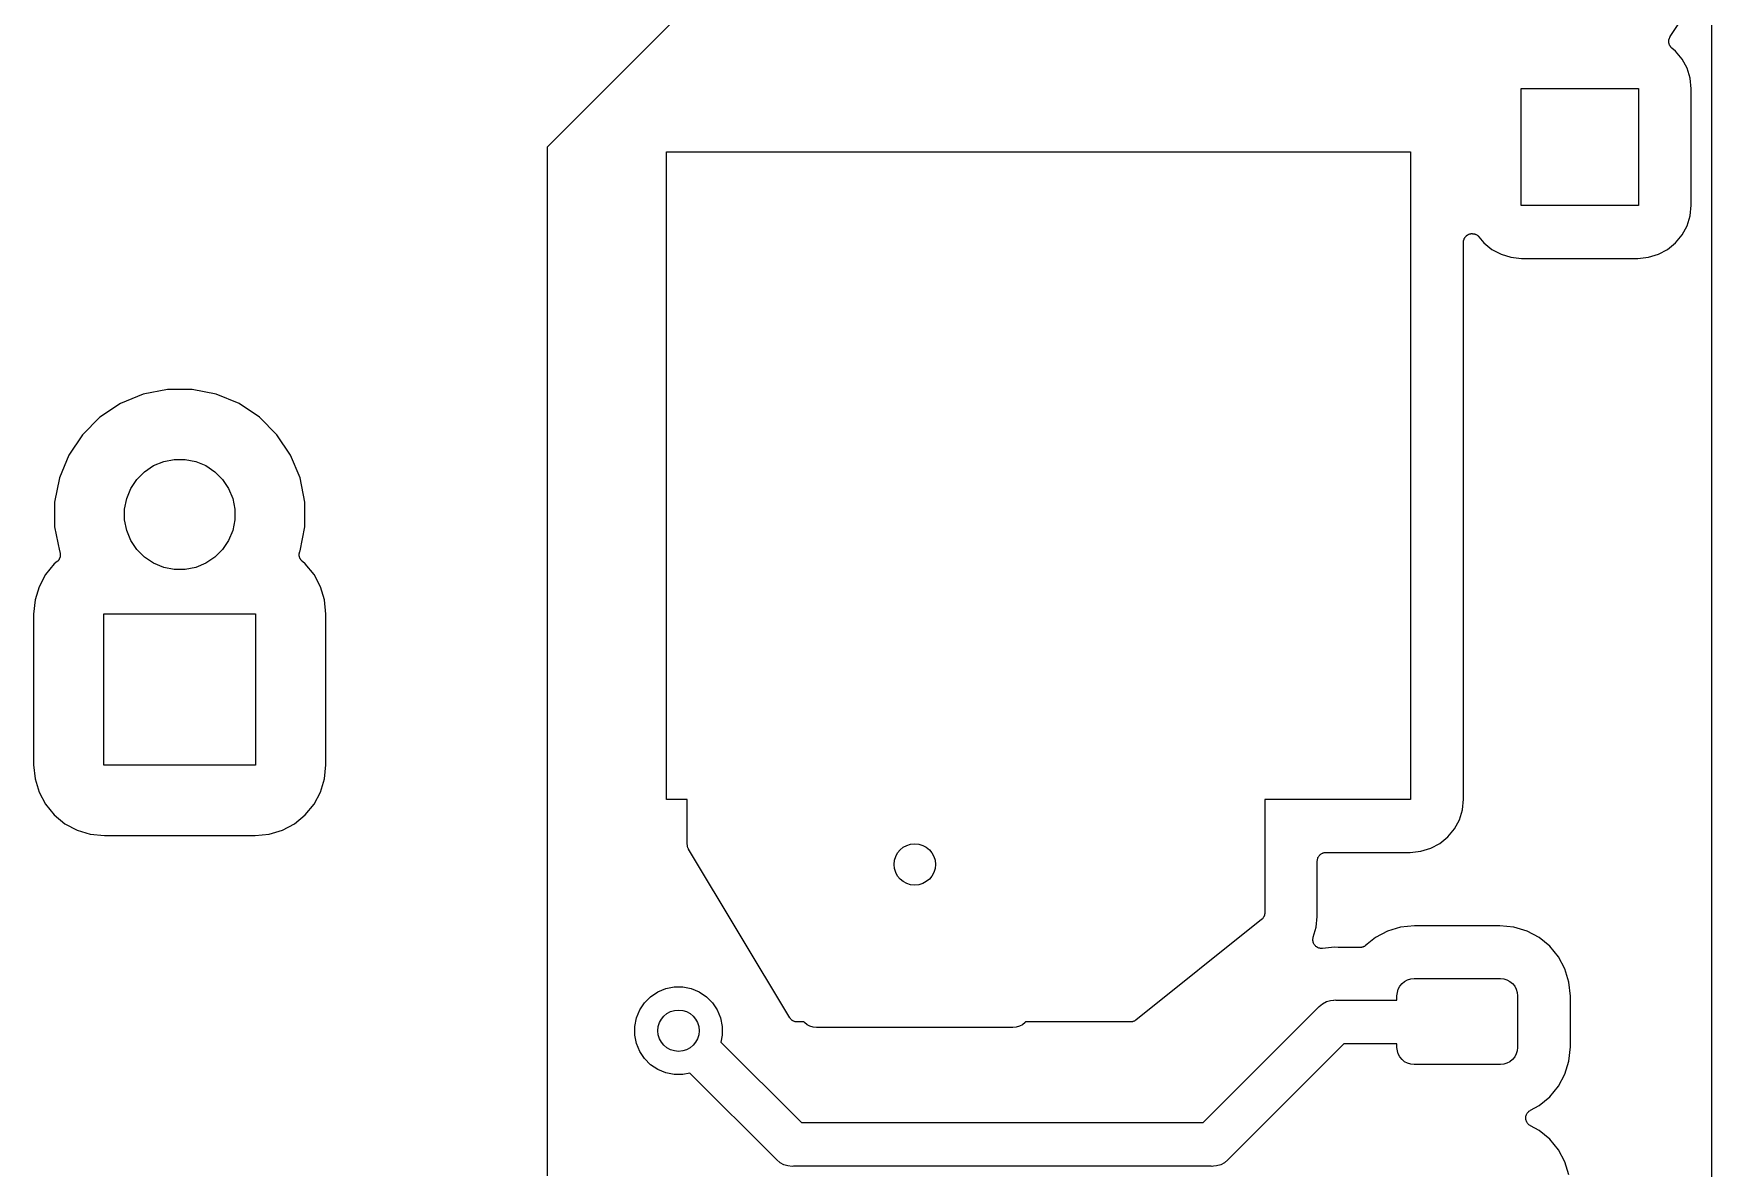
# Model space of a CAD drawing. Extents: x 122.4 to 185.8, y -118.8 to -64.3.
# Drawn here: x 161.45 to 185.81, y -99.15 to -82.68 of the extents above; entities that cross this region are included whole.
import ezdxf

# ---------------------------------------------------------------- set-up
doc = ezdxf.new("R2010")
doc.units = 0
doc.layers.add('BLACK', color=7, linetype='CONTINUOUS')

msp = doc.modelspace()

# ---------------------------------------------------------------- linework, layer by layer
at = {"layer": 'BLACK', "linetype": 'CONTINUOUS'}
for p, q in [((185.807, -66.5677), (185.807, -100.533)), ((171.196, -82.042), (168.91, -84.328)), ((185.209, -82.7242), (185.325, -82.5516)), ((185.188, -82.7878), (185.189, -82.7811)), ((185.188, -82.7944), (185.188, -82.7878)), ((185.188, -82.8001), (185.188, -82.7944)), ((185.188, -82.8059), (185.188, -82.8001)), ((185.189, -82.7811), (185.19, -82.7755)), ((185.19, -82.7698), (185.192, -82.7634)), ((185.19, -82.7755), (185.19, -82.7698)), ((185.192, -82.7634), (185.194, -82.7568)), ((185.194, -82.7568), (185.196, -82.7515)), ((185.196, -82.7515), (185.198, -82.746)), ((185.198, -82.746), (185.201, -82.7401)), ((185.201, -82.7401), (185.203, -82.734)), ((185.203, -82.734), (185.206, -82.7293)), ((185.206, -82.7293), (185.209, -82.7242)), ((185.19, -82.8124), (185.188, -82.8059)), ((185.19, -82.8191), (185.19, -82.8124)), ((185.192, -82.8246), (185.19, -82.8191)), ((185.193, -82.8302), (185.192, -82.8246)), ((185.195, -82.8364), (185.193, -82.8302)), ((185.197, -82.8428), (185.195, -82.8364)), ((185.2, -82.8479), (185.197, -82.8428)), ((185.202, -82.8532), (185.2, -82.8479)), ((185.206, -82.8588), (185.202, -82.8532)), ((185.209, -82.8648), (185.206, -82.8588)), ((185.212, -82.8692), (185.209, -82.8648)), ((185.216, -82.874), (185.212, -82.8692)), ((185.22, -82.8788), (185.216, -82.874)), ((185.224, -82.884), (185.22, -82.8788)), ((185.229, -82.8877), (185.224, -82.884)), ((185.233, -82.8918), (185.229, -82.8877)), ((185.234, -82.8929), (185.233, -82.8918)), ((185.287, -82.9366), (185.234, -82.8929)), ((185.383, -83.0526), (185.287, -82.9366)), ((185.453, -83.185), (185.383, -83.0526)), ((185.497, -83.3286), (185.453, -83.185)), ((183.046, -85.178), (183.046, -83.478)), ((183.046, -83.478), (184.746, -83.478)), ((184.746, -83.478), (184.746, -85.178)), ((185.512, -83.4842), (185.497, -83.3286)), ((185.512, -85.1718), (185.512, -83.4842)), ((168.91, -84.328), (168.91, -99.2614)), ((170.641, -93.8), (170.641, -84.4)), ((170.641, -84.4), (181.441, -84.4)), ((181.441, -84.4), (181.441, -93.8)), ((184.746, -85.178), (183.046, -85.178)), ((185.497, -85.3274), (185.512, -85.1718)), ((185.383, -85.6034), (185.453, -85.471)), ((185.453, -85.471), (185.497, -85.3274)), ((182.207, -85.7104), (182.208, -85.7044)), ((182.207, -85.7121), (182.207, -85.7104)), ((182.207, -93.7938), (182.207, -85.7121)), ((182.208, -85.6984), (182.209, -85.6921)), ((182.208, -85.7044), (182.208, -85.6984)), ((182.209, -85.6921), (182.21, -85.6857)), ((182.21, -85.6857), (182.212, -85.68)), ((182.212, -85.68), (182.213, -85.6741)), ((182.213, -85.6741), (182.216, -85.6682)), ((182.216, -85.6682), (182.218, -85.6621)), ((182.218, -85.6621), (182.22, -85.6568)), ((182.22, -85.6568), (182.223, -85.6513)), ((182.223, -85.6513), (182.226, -85.646)), ((182.226, -85.646), (182.23, -85.6404)), ((182.23, -85.6404), (182.233, -85.6358)), ((182.233, -85.6358), (182.237, -85.6308)), ((182.237, -85.6308), (182.241, -85.6263)), ((182.241, -85.6263), (182.245, -85.6214)), ((182.245, -85.6214), (182.25, -85.6176)), ((182.25, -85.6176), (182.254, -85.6134)), ((182.254, -85.6134), (182.26, -85.6099)), ((182.26, -85.6099), (182.265, -85.6059)), ((182.265, -85.6059), (182.27, -85.6031)), ((182.27, -85.6031), (182.275, -85.5998)), ((182.275, -85.5998), (182.281, -85.5973)), ((182.281, -85.5973), (182.287, -85.5944)), ((182.287, -85.5944), (182.292, -85.5927)), ((182.292, -85.5927), (182.298, -85.5904)), ((182.298, -85.5904), (182.304, -85.5892)), ((182.304, -85.5892), (182.311, -85.5874)), ((182.311, -85.5874), (182.316, -85.5868)), ((182.316, -85.5868), (182.322, -85.5857)), ((182.322, -85.5857), (182.329, -85.5857)), ((182.329, -85.5857), (182.335, -85.5851)), ((182.335, -85.5851), (182.341, -85.5858)), ((182.341, -85.5858), (182.347, -85.5858)), ((182.347, -85.5858), (182.353, -85.5871)), ((182.353, -85.5871), (182.36, -85.5877)), ((182.36, -85.5877), (182.366, -85.5895)), ((182.366, -85.5895), (182.371, -85.5907)), ((182.371, -85.5907), (182.377, -85.5932)), ((182.377, -85.5932), (182.384, -85.5951)), ((182.384, -85.5951), (182.389, -85.5979)), ((182.389, -85.5979), (182.394, -85.6002)), ((182.394, -85.6002), (182.4, -85.6038)), ((182.4, -85.6038), (182.405, -85.6068)), ((182.405, -85.6068), (182.41, -85.6107)), ((182.41, -85.6107), (182.415, -85.614)), ((182.415, -85.614), (182.419, -85.6186)), ((182.419, -85.6186), (182.424, -85.6226)), ((182.424, -85.6226), (182.428, -85.6273)), ((182.428, -85.6273), (182.432, -85.6316)), ((182.432, -85.6316), (182.505, -85.7194)), ((182.505, -85.7194), (182.621, -85.8146)), ((185.171, -85.8146), (185.287, -85.7194)), ((185.287, -85.7194), (185.383, -85.6034)), ((182.621, -85.8146), (182.753, -85.8854)), ((182.753, -85.8854), (182.897, -85.929)), ((182.897, -85.929), (183.052, -85.9443)), ((183.052, -85.9443), (184.74, -85.9443)), ((184.74, -85.9443), (184.895, -85.929)), ((184.895, -85.929), (185.039, -85.8854)), ((185.039, -85.8854), (185.171, -85.8146)), ((163.397, -87.846), (163.046, -87.9158)), ((163.755, -87.846), (163.397, -87.846)), ((164.106, -87.9158), (163.755, -87.846)), ((162.716, -88.0527), (162.418, -88.2514)), ((163.046, -87.9158), (162.716, -88.0527)), ((164.436, -88.0527), (164.106, -87.9158)), ((164.734, -88.2514), (164.436, -88.0527)), ((162.418, -88.2514), (162.165, -88.5044)), ((164.987, -88.5044), (164.734, -88.2514)), ((162.165, -88.5044), (161.967, -88.8018)), ((165.185, -88.8018), (164.987, -88.5044)), ((161.967, -88.8018), (161.83, -89.1323)), ((163.343, -88.8927), (163.497, -88.862)), ((163.497, -88.862), (163.655, -88.862)), ((163.655, -88.862), (163.809, -88.8927)), ((165.322, -89.1323), (165.185, -88.8018)), ((162.955, -89.152), (163.066, -89.0406)), ((163.066, -89.0406), (163.197, -88.953)), ((163.197, -88.953), (163.343, -88.8927)), ((163.809, -88.8927), (163.955, -88.953)), ((163.955, -88.953), (164.086, -89.0406)), ((164.086, -89.0406), (164.197, -89.152)), ((161.83, -89.1323), (161.76, -89.4831)), ((162.807, -89.4286), (162.867, -89.2831)), ((162.867, -89.2831), (162.955, -89.152)), ((164.197, -89.152), (164.285, -89.2831)), ((164.285, -89.2831), (164.345, -89.4286)), ((165.392, -89.4831), (165.322, -89.1323)), ((161.76, -89.4831), (161.76, -89.8409)), ((162.776, -89.5832), (162.807, -89.4286)), ((162.776, -89.7408), (162.776, -89.5832)), ((164.345, -89.4286), (164.376, -89.5832)), ((164.376, -89.5832), (164.376, -89.7408)), ((165.392, -89.8409), (165.392, -89.4831)), ((161.76, -89.8409), (161.83, -90.1917)), ((162.807, -89.8954), (162.776, -89.7408)), ((164.376, -89.7408), (164.345, -89.8954)), ((165.322, -90.1917), (165.392, -89.8409)), ((162.867, -90.0409), (162.807, -89.8954)), ((162.955, -90.172), (162.867, -90.0409)), ((164.285, -90.0409), (164.197, -90.172)), ((164.345, -89.8954), (164.285, -90.0409)), ((161.796, -90.3457), (161.754, -90.3801)), ((161.8, -90.3417), (161.796, -90.3457)), ((161.804, -90.3381), (161.8, -90.3417)), ((161.809, -90.3329), (161.804, -90.3381)), ((161.814, -90.3282), (161.809, -90.3329)), ((161.817, -90.3235), (161.814, -90.3282)), ((161.82, -90.3191), (161.817, -90.3235)), ((161.824, -90.3132), (161.82, -90.3191)), ((161.827, -90.3076), (161.824, -90.3132)), ((161.83, -90.3024), (161.827, -90.3076)), ((161.83, -90.1917), (161.833, -90.1989)), ((161.832, -90.2974), (161.83, -90.3024)), ((161.834, -90.2909), (161.832, -90.2974)), ((161.833, -90.1989), (161.833, -90.2006)), ((161.833, -90.2006), (161.835, -90.206)), ((161.837, -90.2847), (161.834, -90.2909)), ((161.835, -90.206), (161.837, -90.2113)), ((161.837, -90.2113), (161.838, -90.2179)), ((161.838, -90.2791), (161.837, -90.2847)), ((161.838, -90.2179), (161.84, -90.2244)), ((161.84, -90.2737), (161.838, -90.2791)), ((161.84, -90.2244), (161.841, -90.2301)), ((161.842, -90.2604), (161.84, -90.267)), ((161.84, -90.267), (161.84, -90.2737)), ((161.841, -90.2301), (161.842, -90.2356)), ((161.842, -90.2356), (161.842, -90.2424)), ((161.842, -90.2424), (161.842, -90.2491)), ((161.842, -90.2491), (161.842, -90.2547)), ((161.842, -90.2547), (161.842, -90.2604)), ((163.066, -90.2834), (162.955, -90.172)), ((163.197, -90.371), (163.066, -90.2834)), ((164.086, -90.2834), (163.955, -90.371)), ((164.197, -90.172), (164.086, -90.2834)), ((165.31, -90.2339), (165.311, -90.2283)), ((165.31, -90.2406), (165.31, -90.2339)), ((165.31, -90.2473), (165.31, -90.2406)), ((165.31, -90.253), (165.31, -90.2473)), ((165.31, -90.2587), (165.31, -90.253)), ((165.311, -90.2653), (165.31, -90.2587)), ((165.311, -90.2283), (165.312, -90.2227)), ((165.312, -90.272), (165.311, -90.2653)), ((165.312, -90.2227), (165.314, -90.2162)), ((165.314, -90.2774), (165.312, -90.272)), ((165.314, -90.2162), (165.315, -90.2096)), ((165.315, -90.283), (165.314, -90.2774)), ((165.315, -90.2096), (165.318, -90.2044)), ((165.317, -90.2893), (165.315, -90.283)), ((165.319, -90.2957), (165.317, -90.2893)), ((165.318, -90.2044), (165.319, -90.1989)), ((165.319, -90.1989), (165.322, -90.1917)), ((165.322, -90.3007), (165.319, -90.2957)), ((165.324, -90.306), (165.322, -90.3007)), ((165.327, -90.3117), (165.324, -90.306)), ((165.331, -90.3176), (165.327, -90.3117)), ((165.334, -90.322), (165.331, -90.3176)), ((165.337, -90.3268), (165.334, -90.322)), ((165.342, -90.3316), (165.337, -90.3268)), ((165.346, -90.3369), (165.342, -90.3316)), ((165.351, -90.3405), (165.346, -90.3369)), ((165.355, -90.3446), (165.351, -90.3405)), ((165.356, -90.3457), (165.355, -90.3446)), ((165.398, -90.3801), (165.356, -90.3457)), ((161.627, -90.5348), (161.533, -90.7113)), ((161.754, -90.3801), (161.627, -90.5348)), ((163.343, -90.4313), (163.197, -90.371)), ((163.497, -90.462), (163.343, -90.4313)), ((163.655, -90.462), (163.497, -90.462)), ((163.809, -90.4313), (163.655, -90.462)), ((163.955, -90.371), (163.809, -90.4313)), ((165.525, -90.5348), (165.398, -90.3801)), ((165.619, -90.7113), (165.525, -90.5348)), ((161.533, -90.7113), (161.475, -90.9028)), ((165.677, -90.9028), (165.619, -90.7113)), ((161.475, -90.9028), (161.454, -91.1082)), ((165.698, -91.1082), (165.677, -90.9028)), ((161.454, -91.1082), (161.454, -93.2958)), ((162.476, -93.302), (162.476, -91.102)), ((162.476, -91.102), (164.676, -91.102)), ((164.676, -91.102), (164.676, -93.302)), ((165.698, -93.2958), (165.698, -91.1082)), ((161.454, -93.2958), (161.475, -93.5012)), ((161.475, -93.5012), (161.533, -93.6927)), ((164.676, -93.302), (162.476, -93.302)), ((165.619, -93.6927), (165.677, -93.5012)), ((165.677, -93.5012), (165.698, -93.2958)), ((161.533, -93.6927), (161.627, -93.8692)), ((165.525, -93.8692), (165.619, -93.6927)), ((161.627, -93.8692), (161.754, -94.0239)), ((165.398, -94.0239), (165.525, -93.8692)), ((170.942, -93.8), (170.641, -93.8)), ((170.942, -94.4528), (170.942, -93.8)), ((181.441, -93.8), (179.324, -93.8)), ((179.324, -93.8), (179.324, -95.443)), ((182.148, -94.093), (182.192, -93.9494)), ((182.192, -93.9494), (182.207, -93.7938)), ((161.754, -94.0239), (161.909, -94.1509)), ((161.909, -94.1509), (162.085, -94.2452)), ((162.085, -94.2452), (162.277, -94.3033)), ((164.875, -94.3033), (165.067, -94.2452)), ((165.067, -94.2452), (165.243, -94.1509)), ((165.243, -94.1509), (165.398, -94.0239)), ((181.982, -94.3414), (182.078, -94.2254)), ((182.078, -94.2254), (182.148, -94.093)), ((162.277, -94.3033), (162.482, -94.3235)), ((162.482, -94.3235), (164.67, -94.3235)), ((164.67, -94.3235), (164.875, -94.3033)), ((170.943, -94.4614), (170.942, -94.4528)), ((170.943, -94.47), (170.943, -94.4614)), ((170.944, -94.4737), (170.943, -94.47)), ((170.944, -94.4775), (170.944, -94.4737)), ((170.947, -94.4857), (170.944, -94.4775)), ((170.949, -94.4941), (170.947, -94.4857)), ((181.734, -94.5074), (181.866, -94.4366)), ((181.866, -94.4366), (181.982, -94.3414)), ((170.95, -94.4976), (170.949, -94.4941)), ((170.952, -94.5012), (170.95, -94.4976)), ((170.956, -94.5088), (170.952, -94.5012)), ((170.959, -94.5166), (170.956, -94.5088)), ((170.96, -94.5182), (170.959, -94.5166)), ((172.429, -96.9663), (170.96, -94.5182)), ((180.086, -94.6915), (180.087, -94.6795)), ((180.086, -94.6924), (180.086, -94.6915)), ((180.086, -94.6933), (180.086, -94.6924)), ((180.086, -94.6924), (180.086, -94.6924)), ((180.086, -94.6924), (180.086, -94.6924)), ((180.086, -95.4978), (180.086, -94.6933)), ((180.087, -94.6795), (180.089, -94.6678)), ((180.089, -94.6669), (180.092, -94.6555)), ((180.089, -94.6673), (180.089, -94.6669)), ((180.089, -94.6678), (180.089, -94.6673)), ((180.092, -94.6555), (180.096, -94.6441)), ((180.096, -94.6433), (180.102, -94.6328)), ((180.096, -94.6437), (180.096, -94.6433)), ((180.096, -94.6441), (180.096, -94.6437)), ((180.102, -94.6328), (180.108, -94.6223)), ((180.108, -94.6215), (180.116, -94.6124)), ((180.108, -94.6219), (180.108, -94.6215)), ((180.108, -94.6223), (180.108, -94.6219)), ((180.116, -94.6124), (180.124, -94.6032)), ((180.124, -94.6026), (180.133, -94.5951)), ((180.124, -94.6029), (180.124, -94.6026)), ((180.124, -94.6032), (180.124, -94.6029)), ((180.133, -94.5951), (180.143, -94.5875)), ((180.143, -94.587), (180.154, -94.5815)), ((180.143, -94.5873), (180.143, -94.587)), ((180.143, -94.5875), (180.143, -94.5873)), ((180.154, -94.5815), (180.165, -94.5759)), ((180.165, -94.5755), (180.177, -94.5722)), ((180.165, -94.5758), (180.165, -94.5755)), ((180.165, -94.5759), (180.165, -94.5758)), ((180.177, -94.5722), (180.188, -94.5687)), ((180.188, -94.5687), (180.189, -94.5687)), ((180.189, -94.5686), (180.201, -94.5675)), ((180.189, -94.5687), (180.189, -94.5686)), ((180.201, -94.5675), (180.213, -94.5663)), ((180.213, -94.5663), (181.435, -94.5663)), ((181.435, -94.5663), (181.59, -94.551)), ((181.59, -94.551), (181.734, -94.5074)), ((179.322, -95.4633), (179.321, -95.4694)), ((179.323, -95.4574), (179.322, -95.4633)), ((179.324, -95.4447), (179.323, -95.4511)), ((179.323, -95.4511), (179.323, -95.4574)), ((179.324, -95.443), (179.324, -95.4447)), ((179.276, -95.5421), (177.454, -97.0002)), ((179.281, -95.5377), (179.276, -95.5421)), ((179.286, -95.5337), (179.281, -95.5377)), ((179.29, -95.5291), (179.286, -95.5337)), ((179.294, -95.5248), (179.29, -95.5291)), ((179.298, -95.5196), (179.294, -95.5248)), ((179.302, -95.5147), (179.298, -95.5196)), ((179.305, -95.5094), (179.302, -95.5147)), ((179.308, -95.5044), (179.305, -95.5094)), ((179.311, -95.4986), (179.308, -95.5044)), ((179.314, -95.493), (179.311, -95.4986)), ((179.316, -95.4872), (179.314, -95.493)), ((179.318, -95.4817), (179.316, -95.4872)), ((179.319, -95.4754), (179.318, -95.4817)), ((179.321, -95.4694), (179.319, -95.4754)), ((180.027, -95.7977), (180.071, -95.6525)), ((180.071, -95.6525), (180.086, -95.4978)), ((181.295, -95.6508), (181.104, -95.7086)), ((181.499, -95.6307), (181.295, -95.6508)), ((182.737, -95.6307), (181.499, -95.6307)), ((182.941, -95.6508), (182.737, -95.6307)), ((183.132, -95.7086), (182.941, -95.6508)), ((180.022, -95.8213), (180.024, -95.8095)), ((180.022, -95.8217), (180.022, -95.8213)), ((180.022, -95.822), (180.022, -95.8217)), ((180.022, -95.834), (180.022, -95.822)), ((180.022, -95.8461), (180.022, -95.834)), ((180.022, -95.8464), (180.022, -95.8461)), ((180.022, -95.8468), (180.022, -95.8464)), ((180.024, -95.8587), (180.022, -95.8468)), ((180.024, -95.8095), (180.027, -95.7977)), ((180.026, -95.8705), (180.024, -95.8587)), ((180.027, -95.8708), (180.026, -95.8705)), ((180.027, -95.8711), (180.027, -95.8708)), ((180.031, -95.8823), (180.027, -95.8711)), ((180.036, -95.8934), (180.031, -95.8823)), ((180.036, -95.8937), (180.036, -95.8934)), ((180.036, -95.894), (180.036, -95.8937)), ((180.043, -95.9041), (180.036, -95.894)), ((180.049, -95.9142), (180.043, -95.9041)), ((180.05, -95.9144), (180.049, -95.9142)), ((180.05, -95.9147), (180.05, -95.9144)), ((180.058, -95.9233), (180.05, -95.9147)), ((180.067, -95.9319), (180.058, -95.9233)), ((180.067, -95.9321), (180.067, -95.9319)), ((180.067, -95.9323), (180.067, -95.9321)), ((180.077, -95.9391), (180.067, -95.9323)), ((180.087, -95.9459), (180.077, -95.9391)), ((180.087, -95.946), (180.087, -95.9459)), ((180.088, -95.9462), (180.087, -95.946)), ((180.099, -95.9509), (180.088, -95.9462)), ((180.293, -95.9479), (180.161, -95.9609)), ((180.34, -95.9433), (180.293, -95.9479)), ((180.293, -95.9479), (180.293, -95.9479)), ((180.387, -95.9479), (180.34, -95.9433)), ((180.392, -95.9479), (180.387, -95.9479)), ((180.397, -95.9485), (180.392, -95.9479)), ((180.399, -95.9485), (180.397, -95.9485)), ((180.705, -95.9485), (180.399, -95.9485)), ((180.711, -95.948), (180.705, -95.9485)), ((180.716, -95.948), (180.711, -95.948)), ((180.723, -95.9468), (180.716, -95.948)), ((180.73, -95.9461), (180.723, -95.9468)), ((180.735, -95.9445), (180.73, -95.9461)), ((180.741, -95.9435), (180.735, -95.9445)), ((180.747, -95.9409), (180.741, -95.9435)), ((180.754, -95.9389), (180.747, -95.9409)), ((180.759, -95.9363), (180.754, -95.9389)), ((180.764, -95.9343), (180.759, -95.9363)), ((180.77, -95.9305), (180.764, -95.9343)), ((180.776, -95.9273), (180.77, -95.9305)), ((180.78, -95.9238), (180.776, -95.9273)), ((180.785, -95.9208), (180.78, -95.9238)), ((180.786, -95.9197), (180.785, -95.9208)), ((180.929, -95.8025), (180.786, -95.9197)), ((181.104, -95.7086), (180.929, -95.8025)), ((183.307, -95.8025), (183.132, -95.7086)), ((183.461, -95.9288), (183.307, -95.8025)), ((183.588, -96.0827), (183.461, -95.9288)), ((180.11, -95.9556), (180.099, -95.9509)), ((180.11, -95.9557), (180.11, -95.9556)), ((180.111, -95.9558), (180.11, -95.9557)), ((180.122, -95.9582), (180.111, -95.9558)), ((180.134, -95.9608), (180.122, -95.9582)), ((180.135, -95.9608), (180.134, -95.9608)), ((180.134, -95.9608), (180.134, -95.9608)), ((180.147, -95.9609), (180.135, -95.9608)), ((180.159, -95.9611), (180.147, -95.9609)), ((180.16, -95.961), (180.159, -95.9611)), ((180.161, -95.9609), (180.16, -95.961)), ((180.16, -95.961), (180.16, -95.961)), ((180.16, -95.961), (180.16, -95.961)), ((183.681, -96.2583), (183.588, -96.0827)), ((181.354, -96.4391), (181.397, -96.416)), ((181.397, -96.416), (181.444, -96.4018)), ((181.444, -96.4018), (181.493, -96.397)), ((181.493, -96.397), (182.743, -96.397)), ((182.743, -96.397), (182.792, -96.4018)), ((182.792, -96.4018), (182.839, -96.416)), ((182.839, -96.416), (182.882, -96.4391)), ((183.739, -96.4489), (183.681, -96.2583)), ((170.322, -96.7502), (170.41, -96.6618)), ((170.41, -96.6618), (170.514, -96.5923)), ((170.514, -96.5923), (170.63, -96.5444)), ((170.63, -96.5444), (170.752, -96.52)), ((170.752, -96.52), (170.878, -96.52)), ((170.878, -96.52), (171, -96.5444)), ((171, -96.5444), (171.116, -96.5923)), ((171.116, -96.5923), (171.22, -96.6618)), ((171.22, -96.6618), (171.308, -96.7502)), ((181.243, -96.647), (181.248, -96.5982)), ((181.243, -96.7105), (181.243, -96.647)), ((181.248, -96.5982), (181.262, -96.5513)), ((181.262, -96.5513), (181.285, -96.5081)), ((181.285, -96.5081), (181.316, -96.4702)), ((181.316, -96.4702), (181.354, -96.4391)), ((182.882, -96.4391), (182.92, -96.4702)), ((182.92, -96.4702), (182.951, -96.5081)), ((182.951, -96.5081), (182.974, -96.5513)), ((182.974, -96.5513), (182.988, -96.5982)), ((182.988, -96.5982), (182.993, -96.647)), ((182.993, -96.647), (182.993, -97.397)), ((183.759, -96.6532), (183.739, -96.4489)), ((183.759, -97.3908), (183.759, -96.6532)), ((170.204, -96.9698), (170.252, -96.8542)), ((170.252, -96.8542), (170.322, -96.7502)), ((171.308, -96.7502), (171.378, -96.8542)), ((171.378, -96.8542), (171.426, -96.9698)), ((178.43, -98.4885), (180.104, -96.8145)), ((180.104, -96.8145), (180.114, -96.8024)), ((180.114, -96.8024), (180.163, -96.7627)), ((180.163, -96.7627), (180.218, -96.7332)), ((180.218, -96.7332), (180.278, -96.7151)), ((180.278, -96.7151), (180.324, -96.7105)), ((180.324, -96.7105), (180.34, -96.709)), ((180.34, -96.709), (180.356, -96.7105)), ((180.356, -96.7105), (181.243, -96.7105)), ((170.18, -97.0925), (170.204, -96.9698)), ((170.18, -97.2175), (170.18, -97.0925)), ((171.426, -96.9698), (171.45, -97.0925)), ((171.45, -97.0925), (171.45, -97.2175)), ((172.43, -96.9683), (172.429, -96.9663)), ((172.432, -96.9705), (172.43, -96.9683)), ((172.438, -96.9783), (172.432, -96.9705)), ((172.444, -96.9862), (172.438, -96.9783)), ((172.446, -96.9879), (172.444, -96.9862)), ((172.447, -96.9899), (172.446, -96.9879)), ((172.455, -96.9962), (172.447, -96.9899)), ((172.462, -97.0029), (172.455, -96.9962)), ((172.464, -97.0042), (172.462, -97.0029)), ((172.466, -97.0058), (172.464, -97.0042)), ((172.475, -97.0106), (172.466, -97.0058)), ((172.483, -97.0157), (172.475, -97.0106)), ((172.486, -97.0165), (172.483, -97.0157)), ((172.488, -97.0177), (172.486, -97.0165)), ((172.497, -97.0207), (172.488, -97.0177)), ((172.507, -97.0241), (172.497, -97.0207)), ((172.509, -97.0245), (172.507, -97.0241)), ((172.512, -97.0252), (172.509, -97.0245)), ((172.521, -97.0263), (172.512, -97.0252)), ((172.531, -97.0278), (172.521, -97.0263)), ((172.534, -97.0277), (172.531, -97.0278)), ((172.536, -97.028), (172.534, -97.0277)), ((172.538, -97.028), (172.536, -97.028)), ((172.635, -97.028), (172.538, -97.028)), ((172.642, -97.0368), (172.635, -97.028)), ((172.68, -97.0679), (172.642, -97.0368)), ((172.723, -97.091), (172.68, -97.0679)), ((172.77, -97.1052), (172.723, -97.091)), ((172.819, -97.11), (172.77, -97.1052)), ((175.669, -97.11), (172.819, -97.11)), ((175.718, -97.1052), (175.669, -97.11)), ((175.765, -97.091), (175.718, -97.1052)), ((175.808, -97.0679), (175.765, -97.091)), ((175.846, -97.0368), (175.808, -97.0679)), ((175.853, -97.028), (175.846, -97.0368)), ((177.374, -97.028), (175.853, -97.028)), ((177.379, -97.0275), (177.374, -97.028)), ((177.384, -97.0276), (177.379, -97.0275)), ((177.391, -97.0263), (177.384, -97.0276)), ((177.399, -97.0256), (177.391, -97.0263)), ((177.404, -97.0242), (177.399, -97.0256)), ((177.408, -97.0234), (177.404, -97.0242)), ((177.415, -97.0206), (177.408, -97.0234)), ((177.423, -97.0184), (177.415, -97.0206)), ((177.427, -97.0162), (177.423, -97.0184)), ((177.431, -97.0145), (177.427, -97.0162)), ((177.438, -97.0104), (177.431, -97.0145)), ((177.445, -97.0068), (177.438, -97.0104)), ((177.448, -97.0038), (177.445, -97.0068)), ((177.452, -97.0013), (177.448, -97.0038)), ((177.454, -97.0002), (177.452, -97.0013)), ((170.204, -97.3402), (170.18, -97.2175)), ((170.252, -97.4558), (170.204, -97.3402)), ((171.45, -97.2175), (171.43, -97.3205)), ((171.43, -97.3205), (172.598, -98.4885)), ((180.472, -97.3455), (178.798, -99.0195)), ((181.243, -97.3455), (180.472, -97.3455)), ((181.243, -97.397), (181.243, -97.3455)), ((181.248, -97.4458), (181.243, -97.397)), ((182.993, -97.397), (182.988, -97.4458)), ((183.739, -97.5951), (183.759, -97.3908)), ((170.322, -97.5598), (170.252, -97.4558)), ((170.41, -97.6482), (170.322, -97.5598)), ((170.514, -97.7177), (170.41, -97.6482)), ((181.262, -97.4927), (181.248, -97.4458)), ((181.285, -97.5359), (181.262, -97.4927)), ((181.316, -97.5738), (181.285, -97.5359)), ((181.354, -97.6049), (181.316, -97.5738)), ((181.397, -97.628), (181.354, -97.6049)), ((181.444, -97.6422), (181.397, -97.628)), ((181.493, -97.647), (181.444, -97.6422)), ((182.743, -97.647), (181.493, -97.647)), ((182.792, -97.6422), (182.743, -97.647)), ((182.839, -97.628), (182.792, -97.6422)), ((182.882, -97.6049), (182.839, -97.628)), ((182.92, -97.5738), (182.882, -97.6049)), ((182.951, -97.5359), (182.92, -97.5738)), ((182.974, -97.4927), (182.951, -97.5359)), ((182.988, -97.4458), (182.974, -97.4927)), ((183.681, -97.7857), (183.739, -97.5951)), ((170.63, -97.7656), (170.514, -97.7177)), ((170.752, -97.79), (170.63, -97.7656)), ((170.878, -97.79), (170.752, -97.79)), ((170.981, -97.7695), (170.878, -97.79)), ((172.23, -99.0195), (170.981, -97.7695)), ((183.588, -97.9613), (183.681, -97.7857)), ((183.307, -98.2415), (183.461, -98.1152)), ((183.461, -98.1152), (183.588, -97.9613)), ((183.115, -98.3966), (183.118, -98.3847)), ((183.118, -98.3842), (183.122, -98.3731)), ((183.118, -98.3845), (183.118, -98.3842)), ((183.118, -98.3847), (183.118, -98.3845)), ((183.122, -98.3731), (183.127, -98.3618)), ((183.127, -98.3614), (183.134, -98.3514)), ((183.127, -98.3616), (183.127, -98.3614)), ((183.127, -98.3618), (183.127, -98.3616)), ((183.134, -98.3514), (183.141, -98.3413)), ((183.141, -98.3408), (183.15, -98.3322)), ((183.141, -98.3411), (183.141, -98.3408)), ((183.141, -98.3413), (183.141, -98.3411)), ((183.15, -98.3322), (183.159, -98.3238)), ((183.159, -98.3234), (183.169, -98.3167)), ((183.159, -98.3236), (183.159, -98.3234)), ((183.159, -98.3238), (183.159, -98.3236)), ((183.169, -98.3167), (183.179, -98.31)), ((183.179, -98.31), (183.307, -98.2415)), ((172.598, -98.4885), (178.43, -98.4885)), ((183.113, -98.4085), (183.115, -98.3966)), ((183.113, -98.4087), (183.113, -98.4085)), ((183.113, -98.409), (183.113, -98.4087)), ((183.113, -98.4212), (183.113, -98.409)), ((183.113, -98.4332), (183.113, -98.4212)), ((183.113, -98.4335), (183.113, -98.4332)), ((183.113, -98.4338), (183.113, -98.4335)), ((183.115, -98.4456), (183.113, -98.4338)), ((183.117, -98.4576), (183.115, -98.4456)), ((183.117, -98.4579), (183.117, -98.4576)), ((183.117, -98.4581), (183.117, -98.4579)), ((183.122, -98.4693), (183.117, -98.4581)), ((183.126, -98.4806), (183.122, -98.4693)), ((183.127, -98.4808), (183.126, -98.4806)), ((183.127, -98.4811), (183.127, -98.4808)), ((183.133, -98.4912), (183.127, -98.4811)), ((183.14, -98.5014), (183.133, -98.4912)), ((183.14, -98.5016), (183.14, -98.5014)), ((183.14, -98.5018), (183.14, -98.5016)), ((183.149, -98.5104), (183.14, -98.5018)), ((183.157, -98.5191), (183.149, -98.5104)), ((183.157, -98.5193), (183.157, -98.5191)), ((183.158, -98.5195), (183.157, -98.5193)), ((183.168, -98.5262), (183.158, -98.5195)), ((183.178, -98.5332), (183.168, -98.5262)), ((183.178, -98.5334), (183.178, -98.5332)), ((183.179, -98.534), (183.178, -98.5334)), ((183.178, -98.5334), (183.178, -98.5334)), ((183.178, -98.5334), (183.178, -98.5334)), ((183.307, -98.6025), (183.179, -98.534)), ((183.461, -98.7288), (183.307, -98.6025)), ((183.588, -98.8827), (183.461, -98.7288)), ((172.24, -99.0316), (172.23, -99.0195)), ((172.286, -99.0693), (172.24, -99.0316)), ((172.289, -99.0713), (172.286, -99.0693)), ((172.344, -99.1008), (172.289, -99.0713)), ((172.404, -99.1189), (172.344, -99.1008)), ((178.684, -99.1008), (178.624, -99.1189)), ((178.739, -99.0713), (178.684, -99.1008)), ((178.788, -99.0316), (178.739, -99.0713)), ((178.798, -99.0195), (178.788, -99.0316)), ((183.681, -99.0583), (183.588, -98.8827)), ((183.739, -99.2489), (183.681, -99.0583)), ((172.466, -99.125), (172.404, -99.1189)), ((172.482, -99.1235), (172.466, -99.125)), ((178.546, -99.1235), (172.482, -99.1235)), ((178.562, -99.125), (178.546, -99.1235)), ((178.578, -99.1235), (178.562, -99.125)), ((178.624, -99.1189), (178.578, -99.1235))]:
    msp.add_line(p, q, dxfattribs=at)
at = {"layer": 'BLACK'}
for centre in [(174.244, -94.742), (170.815, -97.155)]:
    msp.add_circle(centre, 0.3, dxfattribs=at)

doc.saveas('drawing.dxf')
